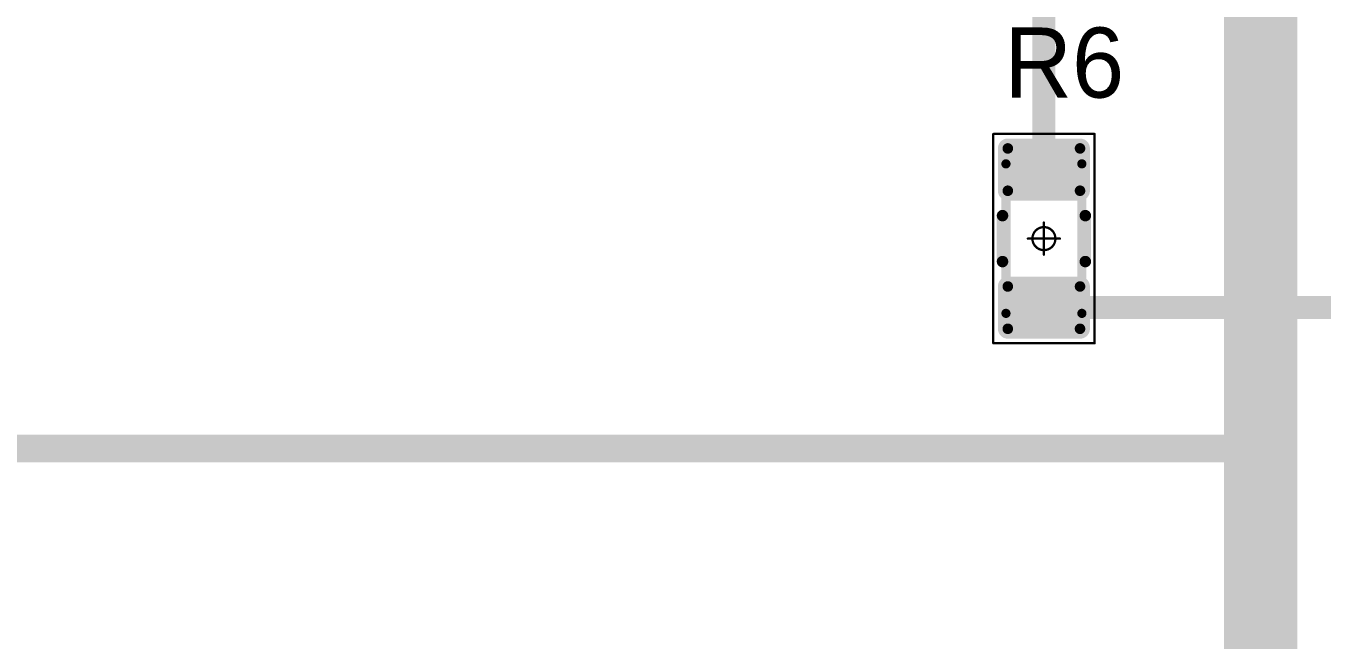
# Model space of a CAD drawing. Header units: millimetres. Extents: x 0 to 1769, y 431 to 1001.
# Drawn here: x 1334.75 to 1362.93, y 484.87 to 498.22 of the extents above; entities that cross this region are included whole.
import ezdxf

# ---------------------------------------------------------------- set-up
doc = ezdxf.new("R2010")
doc.units = ezdxf.units.MM
for name, color, linetype in [('Mechanical13', 56, 'Continuous'), ('Mechanical15', 56, 'Continuous'), ('TopLayer', 1, 'Continuous'), ('TopOverlay', 2, 'Continuous'), ('TopPaste', 8, 'Continuous'), ('TopSolder', 216, 'Continuous')]:
    doc.layers.add(name, color=color, linetype=linetype)

# ---------------------------------------------------------------- blocks, each defined once
blk = doc.blocks.new('RC1206S_183')
at = {"layer": 'Mechanical13', "const_width": 0.2}
for points in [[(-1.625, 0.825), (1.625, 0.825)], [(-1.625, 0.825), (-1.625, -0.825)], [(1.625, 0.825), (1.625, -0.825)], [(-1.625, -0.825), (1.625, -0.825)]]:
    blk.add_lwpolyline(points, dxfattribs=at)
at = {"layer": 'Mechanical13', "const_width": 0.1}
for points in [[(-1.675, 0.825, 1), (-1.575, 0.825, 1)], [(-1.675, 0.825, 1), (-1.575, 0.825, 1)], [(1.575, 0.825, 1), (1.675, 0.825, 1)], [(1.575, 0.825, 1), (1.675, 0.825, 1)], [(-1.675, -0.825, 1), (-1.575, -0.825, 1)], [(-1.675, -0.825, 1), (-1.575, -0.825, 1)], [(1.575, -0.825, 1), (1.675, -0.825, 1)], [(1.575, -0.825, 1), (1.675, -0.825, 1)]]:
    blk.add_lwpolyline(points, format="xyb", close=True, dxfattribs=at)
at = {"layer": 'Mechanical15', "const_width": 0.05}
for points in [[(-2.275, 1.1), (2.275, 1.1)], [(-2.275, 1.1), (-2.275, -1.1)], [(2.275, 1.1), (2.275, -1.1)], [(0, 0.35), (0, -0.35)], [(-0.35, 0), (0.35, 0)], [(-2.275, -1.1), (2.275, -1.1)]]:
    blk.add_lwpolyline(points, dxfattribs=at)
at = {"layer": 'Mechanical15'}
for points, const_width in [([(-2.287, 1.1, 1), (-2.262, 1.1, 1)], 0.025), ([(-2.287, 1.1, 1), (-2.262, 1.1, 1)], 0.025), ([(2.262, 1.1, 1), (2.287, 1.1, 1)], 0.025), ([(2.262, 1.1, 1), (2.287, 1.1, 1)], 0.025), ([(-0.012, 0.35, 1), (0.012, 0.35, 1)], 0.025), ([(-0.362, 0, 1), (-0.337, 0, 1)], 0.025), ([(0.25, 0, 1), (-0.25, 0, 1)], 0.05), ([(-0.262, 0, 1), (-0.238, 0, 1)], 0.025), ([(0.238, 0, 1), (0.262, 0, 1)], 0.025), ([(0.337, 0, 1), (0.362, 0, 1)], 0.025), ([(-0.012, -0.35, 1), (0.012, -0.35, 1)], 0.025), ([(-2.287, -1.1, 1), (-2.262, -1.1, 1)], 0.025), ([(-2.287, -1.1, 1), (-2.262, -1.1, 1)], 0.025), ([(2.262, -1.1, 1), (2.287, -1.1, 1)], 0.025), ([(2.262, -1.1, 1), (2.287, -1.1, 1)], 0.025)]:
    blk.add_lwpolyline(points, format="xyb", close=True, dxfattribs=dict(at, const_width=const_width))
at = {"layer": 'TopLayer', "const_width": 0.115}
for points in [[(-2.018, 0.785, 1), (-1.903, 0.785, 1)], [(-1.098, 0.785, 1), (-0.983, 0.785, 1)], [(0.983, 0.785, 1), (1.098, 0.785, 1)], [(1.903, 0.785, 1), (2.018, 0.785, 1)], [(-2.018, -0.785, 1), (-1.903, -0.785, 1)], [(-1.098, -0.785, 1), (-0.983, -0.785, 1)], [(0.983, -0.785, 1), (1.098, -0.785, 1)], [(1.903, -0.785, 1), (2.018, -0.785, 1)]]:
    blk.add_lwpolyline(points, format="xyb", close=True, dxfattribs=at)
at = {"layer": 'TopLayer'}
for points in [[(-1.96, -0.9), (-1.04, -0.9), (-1.96, 0.9), (-1.04, 0.9)], [(1.04, -0.9), (1.96, -0.9), (1.04, 0.9), (1.96, 0.9)], [(-2.075, -0.785), (-0.925, -0.785), (-2.075, 0.785), (-0.925, 0.785)], [(0.925, -0.785), (2.075, -0.785), (0.925, 0.785), (2.075, 0.785)]]:
    blk.add_solid(points, dxfattribs=at)
at = {"layer": 'TopOverlay', "const_width": 0.25}
for points in [[(-0.5, 0.9), (0.5, 0.9)], [(-0.5, -0.9), (0.5, -0.9)]]:
    blk.add_lwpolyline(points, dxfattribs=at)
at = {"layer": 'TopOverlay', "const_width": 0.125}
for points in [[(-0.562, 0.9, 1), (-0.437, 0.9, 1)], [(0.437, 0.9, 1), (0.562, 0.9, 1)], [(-0.562, -0.9, 1), (-0.437, -0.9, 1)], [(0.437, -0.9, 1), (0.562, -0.9, 1)]]:
    blk.add_lwpolyline(points, format="xyb", close=True, dxfattribs=at)
at = {"layer": 'TopPaste', "const_width": 0.09}
for points in [[(-2.005, 0.785, 1), (-1.915, 0.785, 1)], [(-1.085, 0.785, 1), (-0.995, 0.785, 1)], [(0.995, 0.785, 1), (1.085, 0.785, 1)], [(1.915, 0.785, 1), (2.005, 0.785, 1)], [(-2.005, -0.785, 1), (-1.915, -0.785, 1)], [(-1.085, -0.785, 1), (-0.995, -0.785, 1)], [(0.995, -0.785, 1), (1.085, -0.785, 1)], [(1.915, -0.785, 1), (2.005, -0.785, 1)]]:
    blk.add_lwpolyline(points, format="xyb", close=True, dxfattribs=at)
at = {"layer": 'TopPaste'}
for points in [[(-1.96, -0.875), (-1.04, -0.875), (-1.96, 0.875), (-1.04, 0.875)], [(1.04, -0.875), (1.96, -0.875), (1.04, 0.875), (1.96, 0.875)], [(-2.05, -0.785), (-0.95, -0.785), (-2.05, 0.785), (-0.95, 0.785)], [(0.95, -0.785), (2.05, -0.785), (0.95, 0.785), (2.05, 0.785)]]:
    blk.add_solid(points, dxfattribs=at)
at = {"layer": 'TopSolder', "const_width": 0.215}
for points in [[(-2.068, 0.785, 1), (-1.853, 0.785, 1)], [(-1.148, 0.785, 1), (-0.933, 0.785, 1)], [(0.933, 0.785, 1), (1.148, 0.785, 1)], [(1.853, 0.785, 1), (2.068, 0.785, 1)], [(-2.068, -0.785, 1), (-1.853, -0.785, 1)], [(-1.148, -0.785, 1), (-0.933, -0.785, 1)], [(0.933, -0.785, 1), (1.148, -0.785, 1)], [(1.853, -0.785, 1), (2.068, -0.785, 1)]]:
    blk.add_lwpolyline(points, format="xyb", close=True, dxfattribs=at)
at = {"layer": 'TopSolder'}
for points in [[(-1.96, -1), (-1.04, -1), (-1.96, 1), (-1.04, 1)], [(1.04, -1), (1.96, -1), (1.04, 1), (1.96, 1)], [(-2.175, -0.785), (-0.825, -0.785), (-2.175, 0.785), (-0.825, 0.785)], [(0.825, -0.785), (2.175, -0.785), (0.825, 0.785), (2.175, 0.785)]]:
    blk.add_solid(points, dxfattribs=at)

msp = doc.modelspace()

# ---------------------------------------------------------------- linework, layer by layer
at = {"layer": 'TopLayer'}
for points, const_width in [([(1361.592, 492.093), (1361.592, 517.388)], 1.6), ([(1356.881, 495.093), (1356.881, 502.528)], 0.5), ([(1361.592, 489.029), (1361.592, 492.093)], 1.6), ([(1356.881, 492.093), (1361.592, 492.093)], 0.5), ([(1361.592, 492.093), (1377.48, 492.093)], 0.5), ([(1361.592, 488.763), (1361.592, 489.029)], 1.6), ([(1361.592, 488.763), (1361.592, 453.509)], 1.6), ([(1327.156, 489.029), (1361.592, 489.029)], 0.6)]:
    msp.add_lwpolyline(points, dxfattribs=dict(at, const_width=const_width))
for points, const_width in [([(1356.756, 495.093, 1), (1357.006, 495.093, 1)], 0.25), ([(1361.192, 492.093, 1), (1361.992, 492.093, 1)], 0.8), ([(1361.192, 492.093, 1), (1361.992, 492.093, 1)], 0.8), ([(1356.756, 492.093, 1), (1357.006, 492.093, 1)], 0.25), ([(1361.467, 492.093, 1), (1361.717, 492.093, 1)], 0.25), ([(1361.467, 492.093, 1), (1361.717, 492.093, 1)], 0.25), ([(1361.192, 489.029, 1), (1361.992, 489.029, 1)], 0.8), ([(1361.192, 489.029, 1), (1361.992, 489.029, 1)], 0.8), ([(1361.192, 488.763, 1), (1361.992, 488.763, 1)], 0.8), ([(1361.192, 488.763, 1), (1361.992, 488.763, 1)], 0.8), ([(1361.442, 489.029, 1), (1361.742, 489.029, 1)], 0.3)]:
    msp.add_lwpolyline(points, format="xyb", close=True, dxfattribs=dict(at, const_width=const_width))

# ---------------------------------------------------------------- block references
at = {"rotation": 90}
msp.add_blockref('RC1206S_183', (1356.881, 493.593), dxfattribs=at)

# ---------------------------------------------------------------- texts
at = {"layer": 'TopOverlay'}
msp.add_text('R6', height=1.524, dxfattribs=at).set_placement((1356.02, 496.658))

doc.saveas('drawing.dxf')
